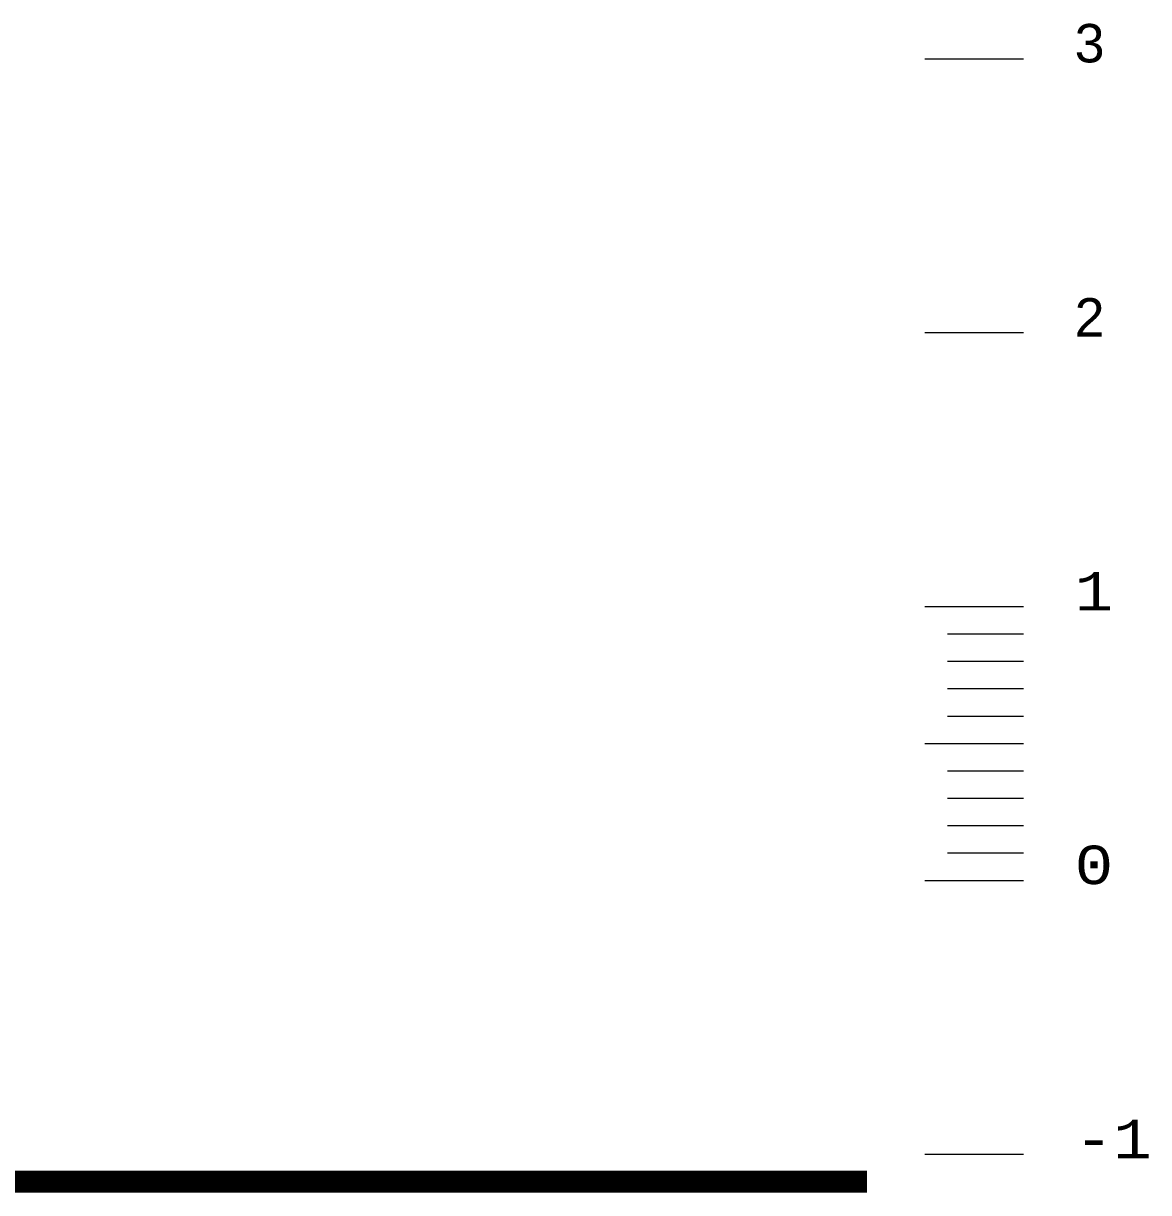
# Model space of a CAD drawing. Header units: millimetres. Extents: x 85048 to 158814, y 1395 to 38919.
# Drawn here: x 102998 to 107106, y 2807 to 7076 of the extents above; entities that cross this region are included whole.
import ezdxf

# ---------------------------------------------------------------- set-up
doc = ezdxf.new("R2010")
doc.units = ezdxf.units.MM
doc.layers.add('txt', color=7, linetype='Continuous', lineweight=13)
doc.layers.add('wall', color=5, linetype='Continuous')
doc.styles.get("Standard").update_dxf_attribs({"font": 'arial.ttf'})

msp = doc.modelspace()

# ---------------------------------------------------------------- linework, layer by layer
at = {"layer": 'txt', "color": 8}
for p, q in [((106289.5, 6947.2, 2.6), (106649, 6947.2, 2.6)), ((106289.5, 5947.2, 2.6), (106649, 5947.2, 2.6)), ((106289.5, 4947.2, 2.6), (106649, 4947.2, 2.6)), ((106371.7, 4847.2, 2.6), (106649, 4847.2, 2.6)), ((106371.7, 4747.2, 2.6), (106649, 4747.2, 2.6)), ((106371.7, 4647.2, 2.6), (106649, 4647.2, 2.6)), ((106371.7, 4547.2, 2.6), (106649, 4547.2, 2.6)), ((106289.5, 4447.2, 2.6), (106649, 4447.2, 2.6)), ((106371.7, 4347.2, 2.6), (106649, 4347.2, 2.6)), ((106371.7, 4247.2, 2.6), (106649, 4247.2, 2.6)), ((106371.7, 4147.2, 2.6), (106649, 4147.2, 2.6)), ((106371.7, 4047.2, 2.6), (106649, 4047.2, 2.6)), ((106289.5, 3947.2, 2.6), (106649, 3947.2, 2.6)), ((106289.5, 2947.2, 2.6), (106649, 2947.2, 2.6))]:
    msp.add_line(p, q, dxfattribs=at)
at = {"layer": 'wall', "color": 250, "linetype": 'Continuous', "lineweight": 15, "ltscale": 0.13, "const_width": 80, "elevation": 2.2}
msp.add_lwpolyline([(106078.4, 2847.2), (85088.2, 2847.2)], dxfattribs=at)

# ---------------------------------------------------------------- texts
at = {"layer": 'txt', "color": 8, "char_height": 140.4, "attachment_point": 4}
for s, insert in [('3', (106836.3, 7002.8, 2.6)), ('2', (106836.3, 6002.8, 2.6)), ('{\\fCourier New|b0|i0|c204|p49;1}', (106836.3, 5002.8, 2.6)), ('{\\fCourier New|b0|i0|c0|p49;0}', (106836.3, 4002.8, 2.6)), ('{\\fCourier New|b0|i0|c0|p49;-\\fCourier New|b0|i0|c204|p49;1}', (106836.3, 3002.8, 2.6))]:
    msp.add_mtext(s, dxfattribs=dict(at, insert=insert))

doc.saveas('drawing.dxf')
